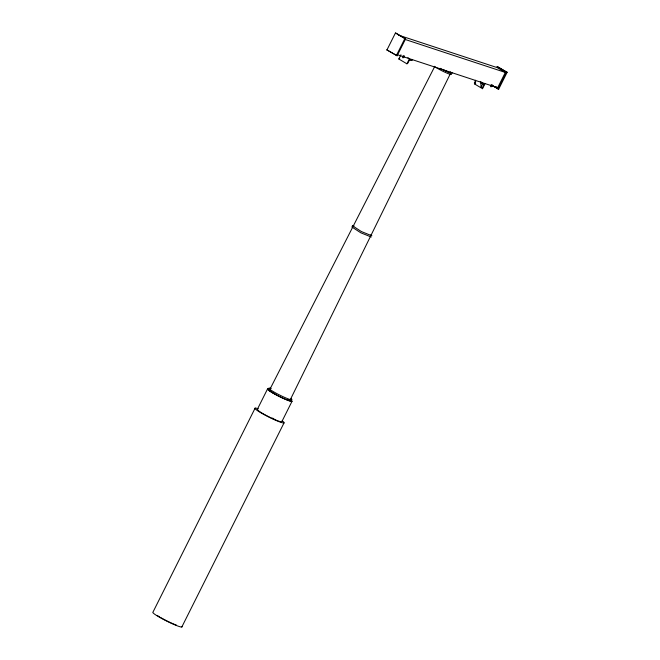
<?xml version="1.0" encoding="UTF-8"?>
<svg xmlns="http://www.w3.org/2000/svg" width="660" height="660" viewBox="0 0 660 660"><rect width="100%" height="100%" fill="white"/><g stroke="black" fill="none" stroke-linecap="round" stroke-linejoin="round"><path stroke-width="0.99" d="M290.416 399.448L370.194 236.981M371.093 235.133L450.417 73.582M386.958 49.929L395.439 33L396.19 33.247L405.603 38.833L397.122 55.77L386.958 49.929L397.122 55.77M396.363 55.514L404.844 38.585L405.603 38.833M412.632 59.746L411.716 60.398L409.571 59.697L407.839 63.162L406.923 63.814L398.822 58.996L400.95 54.747M406.923 63.814L409.48 58.715L407.855 57.75M255.131 408.119L152.971 612.125A16.335 1.675 26.6 0 0 166.898 621.192A16.335 1.675 26.6 0 0 181.954 626.571M267.564 388.913L257.351 409.307A13.761 1.411 26.6 0 0 267.877 416.295A13.761 1.411 26.6 0 0 281.762 421.806L291.976 401.404M181.822 627L283.981 422.994M485.084 83.597L482.526 88.696L474.416 83.878L475.629 80.297M474.416 83.878L475.695 81.328M482.435 87.714L481.132 86.938L482.872 83.474L484.168 84.241L482.435 87.714L482.526 88.696M396.883 54.566L497.681 87.739L505.345 72.443L497.236 67.625L398.392 35.095M497.92 88.943L506.401 72.014L507.16 72.262L498.68 89.191L491.939 85.387M270.047 389.02L434.643 66.668M398.822 58.996L399.729 58.344M408.87 60.736L410.421 59.631L411.716 60.398M354.04 225.934L352.358 225.671L361.375 231.553L371.861 235.785L370.928 234.696M371.25 237.014L360.756 232.774L351.747 226.891M404.539 39.262L505.345 72.443M481.132 86.938L480.728 82.772L482.155 83.243M480.728 82.772L484.168 84.241M507.16 72.262L496.996 66.429L506.401 72.014M496.056 86.782L497.681 87.739M492.69 85.635L498.68 89.191M480.307 81.593L481.932 82.558L482.023 83.54M395.439 33L404.844 38.585M474.326 82.896L475.621 83.671L475.299 80.33M272.654 418.06L274.205 419.314M291.184 400.199A13.761 1.411 26.6 0 1 279.147 396.429A13.761 1.411 26.6 0 1 268.884 389.037M282.15 420.824A16.335 1.675 26.6 0 1 278.404 421.418A16.335 1.675 26.6 0 1 259.017 411.65A16.335 1.675 26.6 0 1 258.266 408.787M176.451 625.111A13.761 1.411 26.6 0 1 160.561 617.504M159.835 617.075A13.761 1.411 26.6 0 1 157.195 615.409M451.481 74.506A9.991 1.031 26.6 0 1 443.726 71.659A9.991 1.031 26.6 0 1 434.321 66.305M451.514 72.41A9.991 1.031 26.6 0 1 449.683 72.732A9.991 1.031 26.6 0 1 440.195 68.326M291.225 401.024A12.919 1.328 26.6 0 1 278.19 395.843A12.919 1.328 26.6 0 1 268.315 389.293M291.093 398.665A12.919 1.328 26.6 0 1 278.809 394.622A12.919 1.328 26.6 0 1 271.252 388.509M289.963 400.373A11.492 1.18 26.6 0 1 287.9 399.985M274.948 393.938A11.492 1.18 26.6 0 1 270.245 390.943M450.376 71.907A8.621 0.883 26.6 0 1 443.776 70.001M402.781 56.422L402.658 56.702A1.196 0.676 -59.3 0 0 403.351 57.7A1.196 0.676 -59.3 0 0 404.184 55.885A1.196 0.676 -59.3 0 0 402.781 56.422M491.469 86.575A1.188 0.676 -59.3 0 0 492.063 84.703A1.188 0.676 -59.3 0 0 490.611 85.726A1.188 0.676 -59.3 0 0 491.469 86.575"/></g></svg>
